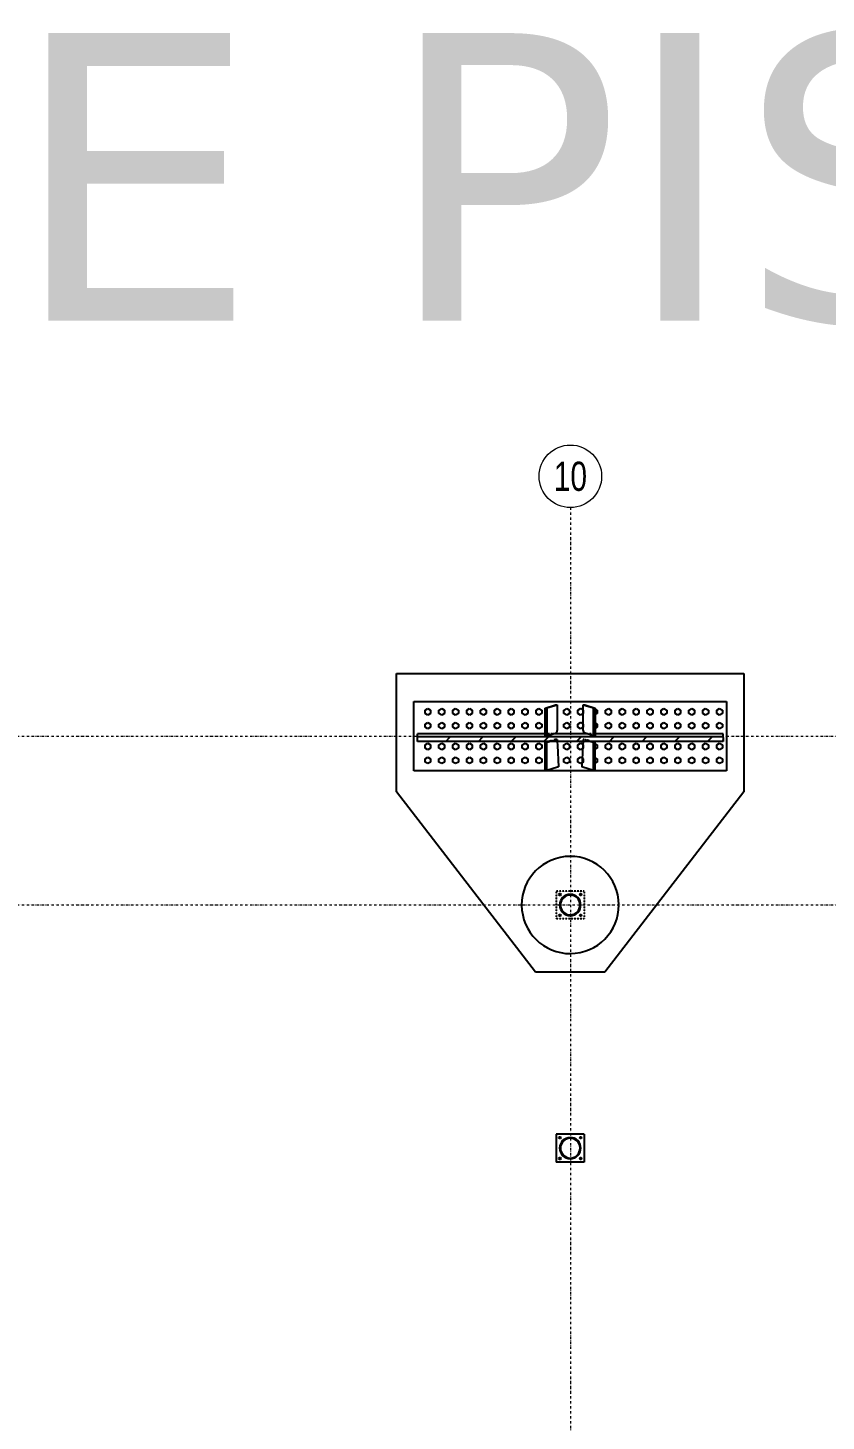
# Model space of a CAD drawing. Header units: millimetres. Extents: x 1541 to 289025, y -12015 to 47026.
# Drawn here: x 133450 to 134283, y -10231 to -8778 of the extents above; entities that cross this region are included whole.
import ezdxf
from ezdxf.enums import TextEntityAlignment as Align

# ---------------------------------------------------------------- set-up
doc = ezdxf.new("R2010")
doc.units = ezdxf.units.MM
doc.header["$LTSCALE"] = 0.1
for name, pattern in [('DASHDOTX2', [50.8, 25.4, -12.7, 0, -12.7]), ('DXK_LINE_DOT2', [3.9198, 1.9599, -1.9599]), ('Grid Line', [3.33375, 1.905, -0.47625, 0.47625, -0.47625])]:
    doc.linetypes.add(name, pattern=pattern)
doc.layers.get('0').update_dxf_attribs({"color": 255})
doc.layers.add('E_EJES', color=8, linetype='Continuous', lineweight=9)
doc.layers.add('E_EJES-1', color=8, linetype='Grid Line', lineweight=9)
doc.layers.add('TEXTO GENRAL', color=3, linetype='Continuous')
doc.styles.add('Swis721 LtCn BT_1', font='swisscl.ttf', dxfattribs={"height": 0.42})
doc.styles.add('TEXTO GENERAL', font='verdana.ttf', dxfattribs={"height": 0.9})

# ---------------------------------------------------------------- blocks, each defined once
blk = doc.blocks.new('Grid - CNI_NOMBRE EJES-372759-_26_00m_LOC COLUMNAS Y MUROS PISO 7')
at = {"layer": 'E_EJES'}
blk.add_circle((0, 0), 0.003, dxfattribs=at)

msp = doc.modelspace()

# ---------------------------------------------------------------- hatches: boundary and pattern name
at = {"linetype": 'Continuous'}
h = msp.add_hatch(dxfattribs=at)
h.set_pattern_fill('', scale=7.611392, style=0, pattern_type=0)
h.set_pattern_definition([(45, (133856.727, -9517.53), (-17.088, 17.088), [])])
h.paths.add_polyline_path([(134175.7, -9517.5), (133856.7, -9517.5), (133856.7, -9518.3), (133856.9, -9522.2), (134175.5, -9522.2), (134175.7, -9518.3)])
h = msp.add_hatch(dxfattribs=at)
h.set_pattern_fill('', scale=7.611392, style=0, pattern_type=0)
h.set_pattern_definition([(45, (134027.03, -9690.706), (-17.088, 17.088), [])])
h.paths.add_polyline_path([(134027.2, -9692.9), (134027, -9690.7), (134026.4, -9688.6), (134025.4, -9686.7), (134024, -9685), (134022.3, -9683.7), (134020.4, -9682.6), (134018.3, -9682), (134016.2, -9681.8), (134014, -9682), (134012, -9682.6), (134010, -9683.7), (134008.4, -9685), (134007, -9686.7), (134006, -9688.6), (134005.3, -9690.7), (134005.1, -9692.9), (134005.3, -9695), (134006, -9697.1), (134007, -9699), (134008.4, -9700.7), (134010, -9702.1), (134012, -9703.1), (134014, -9703.7), (134016.2, -9703.9), (134018.3, -9703.7), (134020.4, -9703.1), (134022.3, -9702.1), (134024, -9700.7), (134025.4, -9699), (134026.4, -9697.1), (134027, -9695)])
h.paths.add_polyline_path([(134025.7, -9696.8), (134024.8, -9698.6), (134023.5, -9700.2), (134021.9, -9701.5), (134020.1, -9702.4), (134018.2, -9703), (134016.2, -9703.2), (134014.2, -9703), (134012.2, -9702.4), (134010.5, -9701.5), (134008.9, -9700.2), (134007.6, -9698.6), (134006.6, -9696.8), (134006.1, -9694.9), (134005.9, -9692.9), (134006.1, -9690.8), (134006.6, -9688.9), (134007.6, -9687.1), (134008.9, -9685.6), (134010.5, -9684.3), (134012.2, -9683.3), (134014.2, -9682.7), (134016.2, -9682.5), (134018.2, -9682.7), (134020.1, -9683.3), (134021.9, -9684.3), (134023.5, -9685.6), (134024.8, -9687.1), (134025.7, -9688.9), (134026.3, -9690.8), (134026.5, -9692.9), (134026.3, -9694.9)])
h = msp.add_hatch(color=96, dxfattribs=at)
h.paths.add_polyline_path([(134027.2, -9946.6), (134027, -9944.4), (134026.4, -9942.4), (134025.4, -9940.4), (134024, -9938.8), (134022.3, -9937.4), (134020.4, -9936.4), (134018.3, -9935.7), (134016.2, -9935.5), (134014, -9935.7), (134012, -9936.4), (134010, -9937.4), (134008.4, -9938.8), (134007, -9940.4), (134006, -9942.4), (134005.3, -9944.4), (134005.1, -9946.6), (134005.3, -9948.7), (134006, -9950.8), (134007, -9952.7), (134008.4, -9954.4), (134010, -9955.8), (134012, -9956.8), (134014, -9957.4), (134016.2, -9957.6), (134018.3, -9957.4), (134020.4, -9956.8), (134022.3, -9955.8), (134024, -9954.4), (134025.4, -9952.7), (134026.4, -9950.8), (134027, -9948.7)])
h.paths.add_polyline_path([(134025.7, -9950.5), (134024.8, -9952.3), (134023.5, -9953.9), (134021.9, -9955.2), (134020.1, -9956.1), (134018.2, -9956.7), (134016.2, -9956.9), (134014.2, -9956.7), (134012.2, -9956.1), (134010.5, -9955.2), (134008.9, -9953.9), (134007.6, -9952.3), (134006.6, -9950.5), (134006.1, -9948.6), (134005.9, -9946.6), (134006.1, -9944.6), (134006.6, -9942.6), (134007.6, -9940.8), (134008.9, -9939.3), (134010.5, -9938), (134012.2, -9937), (134014.2, -9936.5), (134016.2, -9936.3), (134018.2, -9936.5), (134020.1, -9937), (134021.9, -9938), (134023.5, -9939.3), (134024.8, -9940.8), (134025.7, -9942.6), (134026.3, -9944.6), (134026.5, -9946.6), (134026.3, -9948.6)])

# ---------------------------------------------------------------- linework, layer by layer
at = {"color": 2, "linetype": 'Continuous'}
for p, q in [((133835, -9574.7), (133835, -9451.5)), ((133835, -9451.5), (134197.4, -9451.5)), ((134197.4, -9451.5), (134197.4, -9574.7)), ((133853.1, -9553), (133853.1, -9480.5)), ((133853.1, -9480.5), (134179.3, -9480.5)), ((133989.9, -9487.4), (134000.8, -9484.2)), ((133989.9, -9487.4), (133991.8, -9487.3)), ((133989.9, -9516.4), (133989.9, -9487.4)), ((133991.8, -9487.3), (134002.5, -9484.2)), ((133991.8, -9487.3), (133991.8, -9516.3)), ((134000.8, -9484.2), (134002.5, -9484.2)), ((134002.5, -9484.2), (134002.6, -9510.3)), ((134029.8, -9484.2), (134031.6, -9484.2)), ((134029.8, -9510.3), (134029.8, -9484.2)), ((134029.8, -9484.2), (134040.5, -9487.3)), ((134031.6, -9484.2), (134042.4, -9487.4)), ((134040.5, -9516.3), (134040.5, -9487.3)), ((134040.5, -9487.3), (134042.4, -9487.4)), ((134042.4, -9487.4), (134042.4, -9516.4)), ((134179.3, -9480.5), (134179.3, -9553)), ((133856.7, -9517.5), (133856.7, -9514.4)), ((133989.9, -9514.4), (133856.7, -9514.4)), ((133856.7, -9518.3), (133856.7, -9517.5)), ((134175.7, -9517.5), (133856.7, -9517.5)), ((133856.7, -9522.2), (133856.7, -9518.3)), ((133856.9, -9522.2), (133856.7, -9518.3)), ((133991.8, -9516.3), (133989.9, -9516.4)), ((133991.8, -9516.3), (134001.8, -9513.4)), ((134033.9, -9514.4), (133998.5, -9514.4)), ((134002.6, -9510.3), (134001.8, -9513.4)), ((134002.6, -9520.2), (134002.6, -9522.2)), ((134029.8, -9520.2), (134029.7, -9522.2)), ((134030.6, -9513.4), (134029.8, -9510.3)), ((134040.5, -9516.3), (134030.6, -9513.4)), ((134042.4, -9516.4), (134040.5, -9516.3)), ((134175.7, -9514.4), (134042.4, -9514.4)), ((134175.7, -9518.3), (134175.5, -9522.2)), ((134175.7, -9517.5), (134175.7, -9514.4)), ((134175.7, -9518.3), (134175.7, -9517.5)), ((134175.7, -9518.3), (134175.7, -9522.2)), ((133856.9, -9522.2), (133856.7, -9522.2)), ((134175.5, -9522.2), (133856.9, -9522.2)), ((133994.2, -9522.2), (133989.9, -9523.5)), ((133989.9, -9523.5), (133991.8, -9523.4)), ((133989.9, -9552.6), (133989.9, -9523.5)), ((133995.9, -9522.2), (133991.8, -9523.4)), ((133991.8, -9552.5), (133991.8, -9523.4)), ((134002.6, -9522.2), (134002.8, -9526.4)), ((134002.8, -9526.4), (134003.9, -9548.9)), ((134029.5, -9526.4), (134028.5, -9548.9)), ((134029.7, -9522.2), (134029.5, -9526.4)), ((134040.5, -9523.4), (134036.5, -9522.2)), ((134042.4, -9523.5), (134038.2, -9522.2)), ((134040.5, -9552.5), (134040.5, -9523.4)), ((134040.5, -9523.4), (134042.4, -9523.5)), ((134042.4, -9552.6), (134042.4, -9523.5)), ((134175.7, -9522.2), (134175.5, -9522.2)), ((134002.8, -9549.2), (133991.8, -9552.5)), ((134003.9, -9548.9), (134002.8, -9549.2)), ((134029.5, -9549.2), (134028.5, -9548.9)), ((134040.5, -9552.5), (134029.5, -9549.2)), ((134179.3, -9553), (133853.1, -9553)), ((133989.9, -9552.6), (133991.8, -9552.5)), ((134040.5, -9552.5), (134042.4, -9552.6)), ((133979.9, -9763), (133835, -9574.7)), ((134197.4, -9574.7), (134052.4, -9763)), ((134052.4, -9763), (133979.9, -9763)), ((134030.7, -9932.1), (134001.7, -9932.1)), ((134001.7, -9932.1), (134001.7, -9961.1)), ((134030.7, -9932.1), (134030.7, -9961.1)), ((134030.7, -9961.1), (134001.7, -9961.1))]:
    msp.add_line(p, q, dxfattribs=at)
at = {"color": 7, "linetype": 'Continuous'}
for p, q in [((133864.7, -9489.7), (133867.6, -9488)), ((133864.7, -9493), (133864.7, -9489.7)), ((133867.6, -9488), (133870.5, -9489.7)), ((133870.5, -9489.7), (133870.5, -9493)), ((133879.2, -9489.7), (133882.1, -9488)), ((133879.2, -9493), (133879.2, -9489.7)), ((133882.1, -9488), (133885, -9489.7)), ((133885, -9489.7), (133885, -9493)), ((133893.7, -9489.7), (133896.6, -9488)), ((133893.7, -9493), (133893.7, -9489.7)), ((133896.6, -9488), (133899.5, -9489.7)), ((133899.5, -9489.7), (133899.5, -9493)), ((133908.2, -9489.7), (133911.1, -9488)), ((133908.2, -9493), (133908.2, -9489.7)), ((133911.1, -9488), (133914, -9489.7)), ((133914, -9489.7), (133914, -9493)), ((133922.7, -9489.7), (133925.6, -9488)), ((133922.7, -9493), (133922.7, -9489.7)), ((133925.6, -9488), (133928.5, -9489.7)), ((133928.5, -9489.7), (133928.5, -9493)), ((133937.2, -9489.7), (133940.1, -9488)), ((133937.2, -9493), (133937.2, -9489.7)), ((133940.1, -9488), (133943, -9489.7)), ((133943, -9489.7), (133943, -9493)), ((133951.7, -9489.7), (133954.6, -9488)), ((133951.7, -9493), (133951.7, -9489.7)), ((133954.6, -9488), (133957.5, -9489.7)), ((133957.5, -9489.7), (133957.5, -9493)), ((133966.2, -9489.7), (133969.1, -9488)), ((133966.2, -9493), (133966.2, -9489.7)), ((133969.1, -9488), (133972, -9489.7)), ((133972, -9489.7), (133972, -9493)), ((133980.7, -9489.7), (133983.6, -9488)), ((133980.7, -9493), (133980.7, -9489.7)), ((133983.6, -9488), (133986.5, -9489.7)), ((133986.5, -9489.7), (133986.5, -9493)), ((134009.7, -9489.7), (134012.6, -9488)), ((134009.7, -9493), (134009.7, -9489.7)), ((134012.6, -9488), (134015.5, -9489.7)), ((134015.5, -9489.7), (134015.5, -9493)), ((134024.2, -9489.7), (134027.1, -9488)), ((134024.2, -9493), (134024.2, -9489.7)), ((134030, -9489.7), (134027.1, -9488)), ((134030, -9493), (134030, -9489.7)), ((134042.4, -9488.5), (134044.5, -9489.7)), ((134044.5, -9489.7), (134044.5, -9493)), ((134053.2, -9489.7), (134056.1, -9488)), ((134053.2, -9493), (134053.2, -9489.7)), ((134056.1, -9488), (134059, -9489.7)), ((134059, -9489.7), (134059, -9493)), ((134067.7, -9489.7), (134070.6, -9488)), ((134067.7, -9493), (134067.7, -9489.7)), ((134070.6, -9488), (134073.5, -9489.7)), ((134073.5, -9489.7), (134073.5, -9493)), ((134082.2, -9489.7), (134085.1, -9488)), ((134082.2, -9493), (134082.2, -9489.7)), ((134085.1, -9488), (134088, -9489.7)), ((134088, -9489.7), (134088, -9493)), ((134096.7, -9489.7), (134099.6, -9488)), ((134096.7, -9493), (134096.7, -9489.7)), ((134099.6, -9488), (134102.5, -9489.7)), ((134102.5, -9489.7), (134102.5, -9493)), ((134111.2, -9489.7), (134114.1, -9488)), ((134111.2, -9493), (134111.2, -9489.7)), ((134114.1, -9488), (134117, -9489.7)), ((134117, -9489.7), (134117, -9493)), ((134125.7, -9489.7), (134128.6, -9488)), ((134125.7, -9493), (134125.7, -9489.7)), ((134128.6, -9488), (134131.5, -9489.7)), ((134131.5, -9489.7), (134131.5, -9493)), ((134140.2, -9489.7), (134143.1, -9488)), ((134140.2, -9493), (134140.2, -9489.7)), ((134143.1, -9488), (134146, -9489.7)), ((134146, -9489.7), (134146, -9493)), ((134154.7, -9489.7), (134157.6, -9488)), ((134154.7, -9493), (134154.7, -9489.7)), ((134157.6, -9488), (134160.5, -9489.7)), ((134160.5, -9489.7), (134160.5, -9493)), ((134169.2, -9489.7), (134172.1, -9488)), ((134169.2, -9493), (134169.2, -9489.7)), ((134172.1, -9488), (134175, -9489.7)), ((134175, -9489.7), (134175, -9493)), ((133867.6, -9494.7), (133864.7, -9493)), ((133864.7, -9504.2), (133867.6, -9502.5)), ((133864.7, -9507.5), (133864.7, -9504.2)), ((133870.5, -9493), (133867.6, -9494.7)), ((133867.6, -9502.5), (133870.5, -9504.2)), ((133870.5, -9504.2), (133870.5, -9507.5)), ((133882.1, -9494.7), (133879.2, -9493)), ((133879.2, -9504.2), (133882.1, -9502.5)), ((133879.2, -9507.5), (133879.2, -9504.2)), ((133885, -9493), (133882.1, -9494.7)), ((133882.1, -9502.5), (133885, -9504.2)), ((133885, -9504.2), (133885, -9507.5)), ((133896.6, -9494.7), (133893.7, -9493)), ((133893.7, -9504.2), (133896.6, -9502.5)), ((133893.7, -9507.5), (133893.7, -9504.2)), ((133899.5, -9493), (133896.6, -9494.7)), ((133896.6, -9502.5), (133899.5, -9504.2)), ((133899.5, -9504.2), (133899.5, -9507.5)), ((133911.1, -9494.7), (133908.2, -9493)), ((133908.2, -9504.2), (133911.1, -9502.5)), ((133908.2, -9507.5), (133908.2, -9504.2)), ((133914, -9493), (133911.1, -9494.7)), ((133911.1, -9502.5), (133914, -9504.2)), ((133914, -9504.2), (133914, -9507.5)), ((133925.6, -9494.7), (133922.7, -9493)), ((133922.7, -9504.2), (133925.6, -9502.5)), ((133922.7, -9507.5), (133922.7, -9504.2)), ((133928.5, -9493), (133925.6, -9494.7)), ((133925.6, -9502.5), (133928.5, -9504.2)), ((133928.5, -9504.2), (133928.5, -9507.5)), ((133940.1, -9494.7), (133937.2, -9493)), ((133937.2, -9504.2), (133940.1, -9502.5)), ((133937.2, -9507.5), (133937.2, -9504.2)), ((133943, -9493), (133940.1, -9494.7)), ((133940.1, -9502.5), (133943, -9504.2)), ((133943, -9504.2), (133943, -9507.5)), ((133954.6, -9494.7), (133951.7, -9493)), ((133951.7, -9504.2), (133954.6, -9502.5)), ((133951.7, -9507.5), (133951.7, -9504.2)), ((133957.5, -9493), (133954.6, -9494.7)), ((133954.6, -9502.5), (133957.5, -9504.2)), ((133957.5, -9504.2), (133957.5, -9507.5)), ((133969.1, -9494.7), (133966.2, -9493)), ((133966.2, -9504.2), (133969.1, -9502.5)), ((133966.2, -9507.5), (133966.2, -9504.2)), ((133972, -9493), (133969.1, -9494.7)), ((133969.1, -9502.5), (133972, -9504.2)), ((133972, -9504.2), (133972, -9507.5)), ((133983.6, -9494.7), (133980.7, -9493)), ((133980.7, -9504.2), (133983.6, -9502.5)), ((133980.7, -9507.5), (133980.7, -9504.2)), ((133986.5, -9493), (133983.6, -9494.7)), ((133983.6, -9502.5), (133986.5, -9504.2)), ((133986.5, -9504.2), (133986.5, -9507.5)), ((134012.6, -9494.7), (134009.7, -9493)), ((134009.7, -9504.2), (134012.6, -9502.5)), ((134009.7, -9507.5), (134009.7, -9504.2)), ((134015.5, -9493), (134012.6, -9494.7)), ((134012.6, -9502.5), (134015.5, -9504.2)), ((134015.5, -9504.2), (134015.5, -9507.5)), ((134027.1, -9494.7), (134024.2, -9493)), ((134024.2, -9504.2), (134027.1, -9502.5)), ((134024.2, -9507.5), (134024.2, -9504.2)), ((134030, -9493), (134027.1, -9494.7)), ((134030, -9504.2), (134027.1, -9502.5)), ((134030, -9507.5), (134030, -9504.2)), ((134044.5, -9493), (134042.4, -9494.2)), ((134042.4, -9503), (134044.5, -9504.2)), ((134044.5, -9504.2), (134044.5, -9507.5)), ((134056.1, -9494.7), (134053.2, -9493)), ((134053.2, -9504.2), (134056.1, -9502.5)), ((134053.2, -9507.5), (134053.2, -9504.2)), ((134059, -9493), (134056.1, -9494.7)), ((134056.1, -9502.5), (134059, -9504.2)), ((134059, -9504.2), (134059, -9507.5)), ((134070.6, -9494.7), (134067.7, -9493)), ((134067.7, -9504.2), (134070.6, -9502.5)), ((134067.7, -9507.5), (134067.7, -9504.2)), ((134073.5, -9493), (134070.6, -9494.7)), ((134070.6, -9502.5), (134073.5, -9504.2)), ((134073.5, -9504.2), (134073.5, -9507.5)), ((134085.1, -9494.7), (134082.2, -9493)), ((134082.2, -9504.2), (134085.1, -9502.5)), ((134082.2, -9507.5), (134082.2, -9504.2)), ((134088, -9493), (134085.1, -9494.7)), ((134085.1, -9502.5), (134088, -9504.2)), ((134088, -9504.2), (134088, -9507.5)), ((134099.6, -9494.7), (134096.7, -9493)), ((134096.7, -9504.2), (134099.6, -9502.5)), ((134096.7, -9507.5), (134096.7, -9504.2)), ((134102.5, -9493), (134099.6, -9494.7)), ((134099.6, -9502.5), (134102.5, -9504.2)), ((134102.5, -9504.2), (134102.5, -9507.5)), ((134114.1, -9494.7), (134111.2, -9493)), ((134111.2, -9504.2), (134114.1, -9502.5)), ((134111.2, -9507.5), (134111.2, -9504.2)), ((134117, -9493), (134114.1, -9494.7)), ((134114.1, -9502.5), (134117, -9504.2)), ((134117, -9504.2), (134117, -9507.5)), ((134128.6, -9494.7), (134125.7, -9493)), ((134125.7, -9504.2), (134128.6, -9502.5)), ((134125.7, -9507.5), (134125.7, -9504.2)), ((134131.5, -9493), (134128.6, -9494.7)), ((134128.6, -9502.5), (134131.5, -9504.2)), ((134131.5, -9504.2), (134131.5, -9507.5)), ((134143.1, -9494.7), (134140.2, -9493)), ((134140.2, -9504.2), (134143.1, -9502.5)), ((134140.2, -9507.5), (134140.2, -9504.2)), ((134146, -9493), (134143.1, -9494.7)), ((134143.1, -9502.5), (134146, -9504.2)), ((134146, -9504.2), (134146, -9507.5)), ((134157.6, -9494.7), (134154.7, -9493)), ((134154.7, -9504.2), (134157.6, -9502.5)), ((134154.7, -9507.5), (134154.7, -9504.2)), ((134160.5, -9493), (134157.6, -9494.7)), ((134157.6, -9502.5), (134160.5, -9504.2)), ((134160.5, -9504.2), (134160.5, -9507.5)), ((134172.1, -9494.7), (134169.2, -9493)), ((134169.2, -9504.2), (134172.1, -9502.5)), ((134169.2, -9507.5), (134169.2, -9504.2)), ((134175, -9493), (134172.1, -9494.7)), ((134172.1, -9502.5), (134175, -9504.2)), ((134175, -9504.2), (134175, -9507.5)), ((133867.6, -9509.2), (133864.7, -9507.5)), ((133870.5, -9507.5), (133867.6, -9509.2)), ((133882.1, -9509.2), (133879.2, -9507.5)), ((133885, -9507.5), (133882.1, -9509.2)), ((133896.6, -9509.2), (133893.7, -9507.5)), ((133899.5, -9507.5), (133896.6, -9509.2)), ((133911.1, -9509.2), (133908.2, -9507.5)), ((133914, -9507.5), (133911.1, -9509.2)), ((133925.6, -9509.2), (133922.7, -9507.5)), ((133928.5, -9507.5), (133925.6, -9509.2)), ((133940.1, -9509.2), (133937.2, -9507.5)), ((133943, -9507.5), (133940.1, -9509.2)), ((133954.6, -9509.2), (133951.7, -9507.5)), ((133957.5, -9507.5), (133954.6, -9509.2)), ((133969.1, -9509.2), (133966.2, -9507.5)), ((133972, -9507.5), (133969.1, -9509.2)), ((133983.6, -9509.2), (133980.7, -9507.5)), ((133986.5, -9507.5), (133983.6, -9509.2)), ((134012.6, -9509.2), (134009.7, -9507.5)), ((134015.5, -9507.5), (134012.6, -9509.2)), ((134027.1, -9509.2), (134024.2, -9507.5)), ((134030, -9507.5), (134027.1, -9509.2)), ((134044.5, -9507.5), (134042.4, -9508.7)), ((134056.1, -9509.2), (134053.2, -9507.5)), ((134059, -9507.5), (134056.1, -9509.2)), ((134070.6, -9509.2), (134067.7, -9507.5)), ((134073.5, -9507.5), (134070.6, -9509.2)), ((134085.1, -9509.2), (134082.2, -9507.5)), ((134088, -9507.5), (134085.1, -9509.2)), ((134099.6, -9509.2), (134096.7, -9507.5)), ((134102.5, -9507.5), (134099.6, -9509.2)), ((134114.1, -9509.2), (134111.2, -9507.5)), ((134117, -9507.5), (134114.1, -9509.2)), ((134128.6, -9509.2), (134125.7, -9507.5)), ((134131.5, -9507.5), (134128.6, -9509.2)), ((134143.1, -9509.2), (134140.2, -9507.5)), ((134146, -9507.5), (134143.1, -9509.2)), ((134157.6, -9509.2), (134154.7, -9507.5)), ((134160.5, -9507.5), (134157.6, -9509.2)), ((134172.1, -9509.2), (134169.2, -9507.5)), ((134175, -9507.5), (134172.1, -9509.2)), ((133864.7, -9525.9), (133867.6, -9524.2)), ((133864.7, -9529.3), (133864.7, -9525.9)), ((133867.6, -9530.9), (133864.7, -9529.3)), ((133867.6, -9524.2), (133870.5, -9525.9)), ((133870.5, -9529.3), (133867.6, -9530.9)), ((133870.5, -9525.9), (133870.5, -9529.3)), ((133879.2, -9525.9), (133882.1, -9524.2)), ((133879.2, -9529.3), (133879.2, -9525.9)), ((133882.1, -9530.9), (133879.2, -9529.3)), ((133882.1, -9524.2), (133885, -9525.9)), ((133885, -9529.3), (133882.1, -9530.9)), ((133885, -9525.9), (133885, -9529.3)), ((133893.7, -9525.9), (133896.6, -9524.2)), ((133893.7, -9529.3), (133893.7, -9525.9)), ((133896.6, -9530.9), (133893.7, -9529.3)), ((133896.6, -9524.2), (133899.5, -9525.9)), ((133899.5, -9529.3), (133896.6, -9530.9)), ((133899.5, -9525.9), (133899.5, -9529.3)), ((133908.2, -9525.9), (133911.1, -9524.2)), ((133908.2, -9529.3), (133908.2, -9525.9)), ((133911.1, -9530.9), (133908.2, -9529.3)), ((133911.1, -9524.2), (133914, -9525.9)), ((133914, -9529.3), (133911.1, -9530.9)), ((133914, -9525.9), (133914, -9529.3)), ((133922.7, -9525.9), (133925.6, -9524.2)), ((133922.7, -9529.3), (133922.7, -9525.9)), ((133925.6, -9530.9), (133922.7, -9529.3)), ((133925.6, -9524.2), (133928.5, -9525.9)), ((133928.5, -9529.3), (133925.6, -9530.9)), ((133928.5, -9525.9), (133928.5, -9529.3)), ((133937.2, -9525.9), (133940.1, -9524.2)), ((133937.2, -9529.3), (133937.2, -9525.9)), ((133940.1, -9530.9), (133937.2, -9529.3)), ((133940.1, -9524.2), (133943, -9525.9)), ((133943, -9529.3), (133940.1, -9530.9)), ((133943, -9525.9), (133943, -9529.3)), ((133951.7, -9525.9), (133954.6, -9524.2)), ((133951.7, -9529.3), (133951.7, -9525.9)), ((133954.6, -9530.9), (133951.7, -9529.3)), ((133954.6, -9524.2), (133957.5, -9525.9)), ((133957.5, -9529.3), (133954.6, -9530.9)), ((133957.5, -9525.9), (133957.5, -9529.3)), ((133966.2, -9525.9), (133969.1, -9524.2)), ((133966.2, -9529.3), (133966.2, -9525.9)), ((133969.1, -9530.9), (133966.2, -9529.3)), ((133969.1, -9524.2), (133972, -9525.9)), ((133972, -9529.3), (133969.1, -9530.9)), ((133972, -9525.9), (133972, -9529.3)), ((133980.7, -9525.9), (133983.6, -9524.2)), ((133980.7, -9529.3), (133980.7, -9525.9)), ((133983.6, -9530.9), (133980.7, -9529.3)), ((133983.6, -9524.2), (133986.5, -9525.9)), ((133986.5, -9529.3), (133983.6, -9530.9)), ((133986.5, -9525.9), (133986.5, -9529.3)), ((134009.7, -9525.9), (134012.6, -9524.2)), ((134009.7, -9529.3), (134009.7, -9525.9)), ((134012.6, -9530.9), (134009.7, -9529.3)), ((134012.6, -9524.2), (134015.5, -9525.9)), ((134015.5, -9529.3), (134012.6, -9530.9)), ((134015.5, -9525.9), (134015.5, -9529.3)), ((134024.2, -9525.9), (134027.1, -9524.2)), ((134024.2, -9529.3), (134024.2, -9525.9)), ((134027.1, -9530.9), (134024.2, -9529.3)), ((134030, -9525.9), (134027.1, -9524.2)), ((134030, -9529.3), (134027.1, -9530.9)), ((134030, -9529.3), (134030, -9525.9)), ((134042.4, -9524.7), (134044.5, -9525.9)), ((134044.5, -9529.3), (134042.4, -9530.4)), ((134044.5, -9525.9), (134044.5, -9529.3)), ((134053.2, -9525.9), (134056.1, -9524.2)), ((134053.2, -9529.3), (134053.2, -9525.9)), ((134056.1, -9530.9), (134053.2, -9529.3)), ((134056.1, -9524.2), (134059, -9525.9)), ((134059, -9529.3), (134056.1, -9530.9)), ((134059, -9525.9), (134059, -9529.3)), ((134067.7, -9525.9), (134070.6, -9524.2)), ((134067.7, -9529.3), (134067.7, -9525.9)), ((134070.6, -9530.9), (134067.7, -9529.3)), ((134070.6, -9524.2), (134073.5, -9525.9)), ((134073.5, -9529.3), (134070.6, -9530.9)), ((134073.5, -9525.9), (134073.5, -9529.3)), ((134082.2, -9525.9), (134085.1, -9524.2)), ((134082.2, -9529.3), (134082.2, -9525.9)), ((134085.1, -9530.9), (134082.2, -9529.3)), ((134085.1, -9524.2), (134088, -9525.9)), ((134088, -9529.3), (134085.1, -9530.9)), ((134088, -9525.9), (134088, -9529.3)), ((134096.7, -9525.9), (134099.6, -9524.2)), ((134096.7, -9529.3), (134096.7, -9525.9)), ((134099.6, -9530.9), (134096.7, -9529.3)), ((134099.6, -9524.2), (134102.5, -9525.9)), ((134102.5, -9529.3), (134099.6, -9530.9)), ((134102.5, -9525.9), (134102.5, -9529.3)), ((134111.2, -9525.9), (134114.1, -9524.2)), ((134111.2, -9529.3), (134111.2, -9525.9)), ((134114.1, -9530.9), (134111.2, -9529.3)), ((134114.1, -9524.2), (134117, -9525.9)), ((134117, -9529.3), (134114.1, -9530.9)), ((134117, -9525.9), (134117, -9529.3)), ((134125.7, -9525.9), (134128.6, -9524.2)), ((134125.7, -9529.3), (134125.7, -9525.9)), ((134128.6, -9530.9), (134125.7, -9529.3)), ((134128.6, -9524.2), (134131.5, -9525.9)), ((134131.5, -9529.3), (134128.6, -9530.9)), ((134131.5, -9525.9), (134131.5, -9529.3)), ((134140.2, -9525.9), (134143.1, -9524.2)), ((134140.2, -9529.3), (134140.2, -9525.9)), ((134143.1, -9530.9), (134140.2, -9529.3)), ((134143.1, -9524.2), (134146, -9525.9)), ((134146, -9529.3), (134143.1, -9530.9)), ((134146, -9525.9), (134146, -9529.3)), ((134154.7, -9525.9), (134157.6, -9524.2)), ((134154.7, -9529.3), (134154.7, -9525.9)), ((134157.6, -9530.9), (134154.7, -9529.3)), ((134157.6, -9524.2), (134160.5, -9525.9)), ((134160.5, -9529.3), (134157.6, -9530.9)), ((134160.5, -9525.9), (134160.5, -9529.3)), ((134169.2, -9525.9), (134172.1, -9524.2)), ((134169.2, -9529.3), (134169.2, -9525.9)), ((134172.1, -9530.9), (134169.2, -9529.3)), ((134172.1, -9524.2), (134175, -9525.9)), ((134175, -9529.3), (134172.1, -9530.9)), ((134175, -9525.9), (134175, -9529.3)), ((133864.7, -9540.4), (133867.6, -9538.7)), ((133864.7, -9543.8), (133864.7, -9540.4)), ((133867.6, -9545.4), (133864.7, -9543.8)), ((133867.6, -9538.7), (133870.5, -9540.4)), ((133870.5, -9543.8), (133867.6, -9545.4)), ((133870.5, -9540.4), (133870.5, -9543.8)), ((133879.2, -9540.4), (133882.1, -9538.7)), ((133879.2, -9543.8), (133879.2, -9540.4)), ((133882.1, -9545.4), (133879.2, -9543.8)), ((133882.1, -9538.7), (133885, -9540.4)), ((133885, -9543.8), (133882.1, -9545.4)), ((133885, -9540.4), (133885, -9543.8)), ((133893.7, -9540.4), (133896.6, -9538.7)), ((133893.7, -9543.8), (133893.7, -9540.4)), ((133896.6, -9545.4), (133893.7, -9543.8)), ((133896.6, -9538.7), (133899.5, -9540.4)), ((133899.5, -9543.8), (133896.6, -9545.4)), ((133899.5, -9540.4), (133899.5, -9543.8)), ((133908.2, -9540.4), (133911.1, -9538.7)), ((133908.2, -9543.8), (133908.2, -9540.4)), ((133911.1, -9545.4), (133908.2, -9543.8)), ((133911.1, -9538.7), (133914, -9540.4)), ((133914, -9543.8), (133911.1, -9545.4)), ((133914, -9540.4), (133914, -9543.8)), ((133922.7, -9540.4), (133925.6, -9538.7)), ((133922.7, -9543.8), (133922.7, -9540.4)), ((133925.6, -9545.4), (133922.7, -9543.8)), ((133925.6, -9538.7), (133928.5, -9540.4)), ((133928.5, -9543.8), (133925.6, -9545.4)), ((133928.5, -9540.4), (133928.5, -9543.8)), ((133937.2, -9540.4), (133940.1, -9538.7)), ((133937.2, -9543.8), (133937.2, -9540.4)), ((133940.1, -9545.4), (133937.2, -9543.8)), ((133940.1, -9538.7), (133943, -9540.4)), ((133943, -9543.8), (133940.1, -9545.4)), ((133943, -9540.4), (133943, -9543.8)), ((133951.7, -9540.4), (133954.6, -9538.7)), ((133951.7, -9543.8), (133951.7, -9540.4)), ((133954.6, -9545.4), (133951.7, -9543.8)), ((133954.6, -9538.7), (133957.5, -9540.4)), ((133957.5, -9543.8), (133954.6, -9545.4)), ((133957.5, -9540.4), (133957.5, -9543.8)), ((133966.2, -9540.4), (133969.1, -9538.7)), ((133966.2, -9543.8), (133966.2, -9540.4)), ((133969.1, -9545.4), (133966.2, -9543.8)), ((133969.1, -9538.7), (133972, -9540.4)), ((133972, -9543.8), (133969.1, -9545.4)), ((133972, -9540.4), (133972, -9543.8)), ((133980.7, -9540.4), (133983.6, -9538.7)), ((133980.7, -9543.8), (133980.7, -9540.4)), ((133983.6, -9545.4), (133980.7, -9543.8)), ((133983.6, -9538.7), (133986.5, -9540.4)), ((133986.5, -9543.8), (133983.6, -9545.4)), ((133986.5, -9540.4), (133986.5, -9543.8)), ((134009.7, -9540.4), (134012.6, -9538.7)), ((134009.7, -9543.8), (134009.7, -9540.4)), ((134012.6, -9545.4), (134009.7, -9543.8)), ((134012.6, -9538.7), (134015.5, -9540.4)), ((134015.5, -9543.8), (134012.6, -9545.4)), ((134015.5, -9540.4), (134015.5, -9543.8)), ((134024.2, -9540.4), (134027.1, -9538.7)), ((134024.2, -9543.8), (134024.2, -9540.4)), ((134027.1, -9545.4), (134024.2, -9543.8)), ((134030, -9540.4), (134027.1, -9538.7)), ((134030, -9543.8), (134027.1, -9545.4)), ((134030, -9543.8), (134030, -9540.4)), ((134042.4, -9539.2), (134044.5, -9540.4)), ((134044.5, -9543.8), (134042.4, -9544.9)), ((134044.5, -9540.4), (134044.5, -9543.8)), ((134053.2, -9540.4), (134056.1, -9538.7)), ((134053.2, -9543.8), (134053.2, -9540.4)), ((134056.1, -9545.4), (134053.2, -9543.8)), ((134056.1, -9538.7), (134059, -9540.4)), ((134059, -9543.8), (134056.1, -9545.4)), ((134059, -9540.4), (134059, -9543.8)), ((134067.7, -9540.4), (134070.6, -9538.7)), ((134067.7, -9543.8), (134067.7, -9540.4)), ((134070.6, -9545.4), (134067.7, -9543.8)), ((134070.6, -9538.7), (134073.5, -9540.4)), ((134073.5, -9543.8), (134070.6, -9545.4)), ((134073.5, -9540.4), (134073.5, -9543.8)), ((134082.2, -9540.4), (134085.1, -9538.7)), ((134082.2, -9543.8), (134082.2, -9540.4)), ((134085.1, -9545.4), (134082.2, -9543.8)), ((134085.1, -9538.7), (134088, -9540.4)), ((134088, -9543.8), (134085.1, -9545.4)), ((134088, -9540.4), (134088, -9543.8)), ((134096.7, -9540.4), (134099.6, -9538.7)), ((134096.7, -9543.8), (134096.7, -9540.4)), ((134099.6, -9545.4), (134096.7, -9543.8)), ((134099.6, -9538.7), (134102.5, -9540.4)), ((134102.5, -9543.8), (134099.6, -9545.4)), ((134102.5, -9540.4), (134102.5, -9543.8)), ((134111.2, -9540.4), (134114.1, -9538.7)), ((134111.2, -9543.8), (134111.2, -9540.4)), ((134114.1, -9545.4), (134111.2, -9543.8)), ((134114.1, -9538.7), (134117, -9540.4)), ((134117, -9543.8), (134114.1, -9545.4)), ((134117, -9540.4), (134117, -9543.8)), ((134125.7, -9540.4), (134128.6, -9538.7)), ((134125.7, -9543.8), (134125.7, -9540.4)), ((134128.6, -9545.4), (134125.7, -9543.8)), ((134128.6, -9538.7), (134131.5, -9540.4)), ((134131.5, -9543.8), (134128.6, -9545.4)), ((134131.5, -9540.4), (134131.5, -9543.8)), ((134140.2, -9540.4), (134143.1, -9538.7)), ((134140.2, -9543.8), (134140.2, -9540.4)), ((134143.1, -9545.4), (134140.2, -9543.8)), ((134143.1, -9538.7), (134146, -9540.4)), ((134146, -9543.8), (134143.1, -9545.4)), ((134146, -9540.4), (134146, -9543.8)), ((134154.7, -9540.4), (134157.6, -9538.7)), ((134154.7, -9543.8), (134154.7, -9540.4)), ((134157.6, -9545.4), (134154.7, -9543.8)), ((134157.6, -9538.7), (134160.5, -9540.4)), ((134160.5, -9543.8), (134157.6, -9545.4)), ((134160.5, -9540.4), (134160.5, -9543.8)), ((134169.2, -9540.4), (134172.1, -9538.7)), ((134169.2, -9543.8), (134169.2, -9540.4)), ((134172.1, -9545.4), (134169.2, -9543.8)), ((134172.1, -9538.7), (134175, -9540.4)), ((134175, -9543.8), (134172.1, -9545.4)), ((134175, -9540.4), (134175, -9543.8)), ((134004.2, -9682), (134004.8, -9681)), ((134004.8, -9681), (134005.9, -9681)), ((134005.9, -9681), (134006.4, -9682)), ((134025.9, -9682), (134026.5, -9681)), ((134026.5, -9681), (134027.6, -9681)), ((134027.6, -9681), (134028.2, -9682)), ((134004.8, -9683), (134004.2, -9682)), ((134005.9, -9683), (134004.8, -9683)), ((134006.4, -9682), (134005.9, -9683)), ((134026.5, -9683), (134025.9, -9682)), ((134027.6, -9683), (134026.5, -9683)), ((134028.2, -9682), (134027.6, -9683)), ((134004.2, -9703.7), (134004.8, -9702.8)), ((134004.8, -9704.7), (134004.2, -9703.7)), ((134004.8, -9702.8), (134005.9, -9702.8)), ((134005.9, -9704.7), (134004.8, -9704.7)), ((134005.9, -9702.8), (134006.4, -9703.7)), ((134006.4, -9703.7), (134005.9, -9704.7)), ((134025.9, -9703.7), (134026.5, -9702.8)), ((134026.5, -9704.7), (134025.9, -9703.7)), ((134026.5, -9702.8), (134027.6, -9702.8)), ((134027.6, -9704.7), (134026.5, -9704.7)), ((134027.6, -9702.8), (134028.2, -9703.7)), ((134028.2, -9703.7), (134027.6, -9704.7)), ((134004.2, -9935.7), (134004.8, -9934.7)), ((134004.8, -9936.7), (134004.2, -9935.7)), ((134004.8, -9934.7), (134005.9, -9934.7)), ((134005.9, -9936.7), (134004.8, -9936.7)), ((134005.9, -9934.7), (134006.4, -9935.7)), ((134006.4, -9935.7), (134005.9, -9936.7)), ((134025.9, -9935.7), (134026.5, -9934.7)), ((134026.5, -9936.7), (134025.9, -9935.7)), ((134026.5, -9934.7), (134027.6, -9934.7)), ((134027.6, -9936.7), (134026.5, -9936.7)), ((134027.6, -9934.7), (134028.2, -9935.7)), ((134028.2, -9935.7), (134027.6, -9936.7)), ((134004.2, -9957.5), (134004.8, -9956.5)), ((134004.8, -9958.4), (134004.2, -9957.5)), ((134004.8, -9956.5), (134005.9, -9956.5)), ((134005.9, -9956.5), (134006.4, -9957.5)), ((134006.4, -9957.5), (134005.9, -9958.4)), ((134025.9, -9957.5), (134026.5, -9956.5)), ((134026.5, -9958.4), (134025.9, -9957.5)), ((134026.5, -9956.5), (134027.6, -9956.5)), ((134027.6, -9956.5), (134028.2, -9957.5)), ((134028.2, -9957.5), (134027.6, -9958.4)), ((134005.9, -9958.4), (134004.8, -9958.4)), ((134027.6, -9958.4), (134026.5, -9958.4))]:
    msp.add_line(p, q, dxfattribs=at)
at = {"color": 7, "linetype": 'DXK_LINE_DOT2'}
for p, q in [((133998.5, -9514.4), (133989.9, -9514.4)), ((134000.8, -9520.2), (133994.2, -9522.2)), ((134002.6, -9520.2), (133995.9, -9522.2)), ((134002.6, -9520.2), (134000.8, -9520.2)), ((134031.6, -9520.2), (134029.8, -9520.2)), ((134036.5, -9522.2), (134029.8, -9520.2)), ((134038.2, -9522.2), (134031.6, -9520.2)), ((134042.4, -9514.4), (134033.9, -9514.4)), ((134030.7, -9678.4), (134001.7, -9678.4)), ((134001.7, -9678.4), (134001.7, -9707.4)), ((134030.7, -9678.4), (134030.7, -9707.4)), ((134030.7, -9707.4), (134001.7, -9707.4))]:
    msp.add_line(p, q, dxfattribs=at)
at = {"color": 2, "linetype": 'Continuous'}
for centre, radius, start, end in [((134016.2, -9692.9), 50.7, 6, 186), ((134016.2, -9692.9), 50.7, 186, 6), ((134016.2, -9692.9), 11.1, 11.25, 191.25), ((134016.2, -9692.9), 11.1, 191.25, 11.25), ((134016.2, -9692.9), 10.3, 168.75, 348.75), ((134016.2, -9692.9), 10.3, 348.75, 168.75), ((134016.2, -9946.6), 11.1, 11.25, 191.25), ((134016.2, -9946.6), 10.3, 348.75, 168.75), ((134016.2, -9946.6), 11.1, 191.25, 11.25), ((134016.2, -9946.6), 10.3, 168.75, 348.75)]:
    msp.add_arc(centre, radius, start, end, dxfattribs=at)
at = {"layer": 'E_EJES-1', "linetype": 'DASHDOTX2'}
for p, q in [((134016.4, -9278.2), (134016.4, -11903.7)), ((130946.9, -9516.7), (138169.7, -9516.7)), ((130946.9, -9692.9), (138169.7, -9692.9))]:
    msp.add_line(p, q, dxfattribs=at)

# ---------------------------------------------------------------- block references
at = {"layer": 'E_EJES', "xscale": 10873.41661564557, "yscale": 10873.41661564557, "zscale": 10873.41661564557}
msp.add_blockref('Grid - CNI_NOMBRE EJES-372759-_26_00m_LOC COLUMNAS Y MUROS PISO 7', (134016.4, -9245.6), dxfattribs=at)

# ---------------------------------------------------------------- texts
at = {"layer": 'E_EJES', "style": 'Swis721 LtCn BT_1'}
msp.add_text('10', height=30.45, dxfattribs=at).set_placement((134016.4, -9245.6), align=Align.MIDDLE_CENTER)
at = {"layer": 'TEXTO GENRAL', "color": 3, "style": 'TEXTO GENERAL'}
msp.add_text('PLANTA DE PISO 1 N.E. +0.10m', height=300, dxfattribs=at).set_placement((134652.8, -8933.2), align=Align.MIDDLE_CENTER)

doc.saveas('drawing.dxf')
